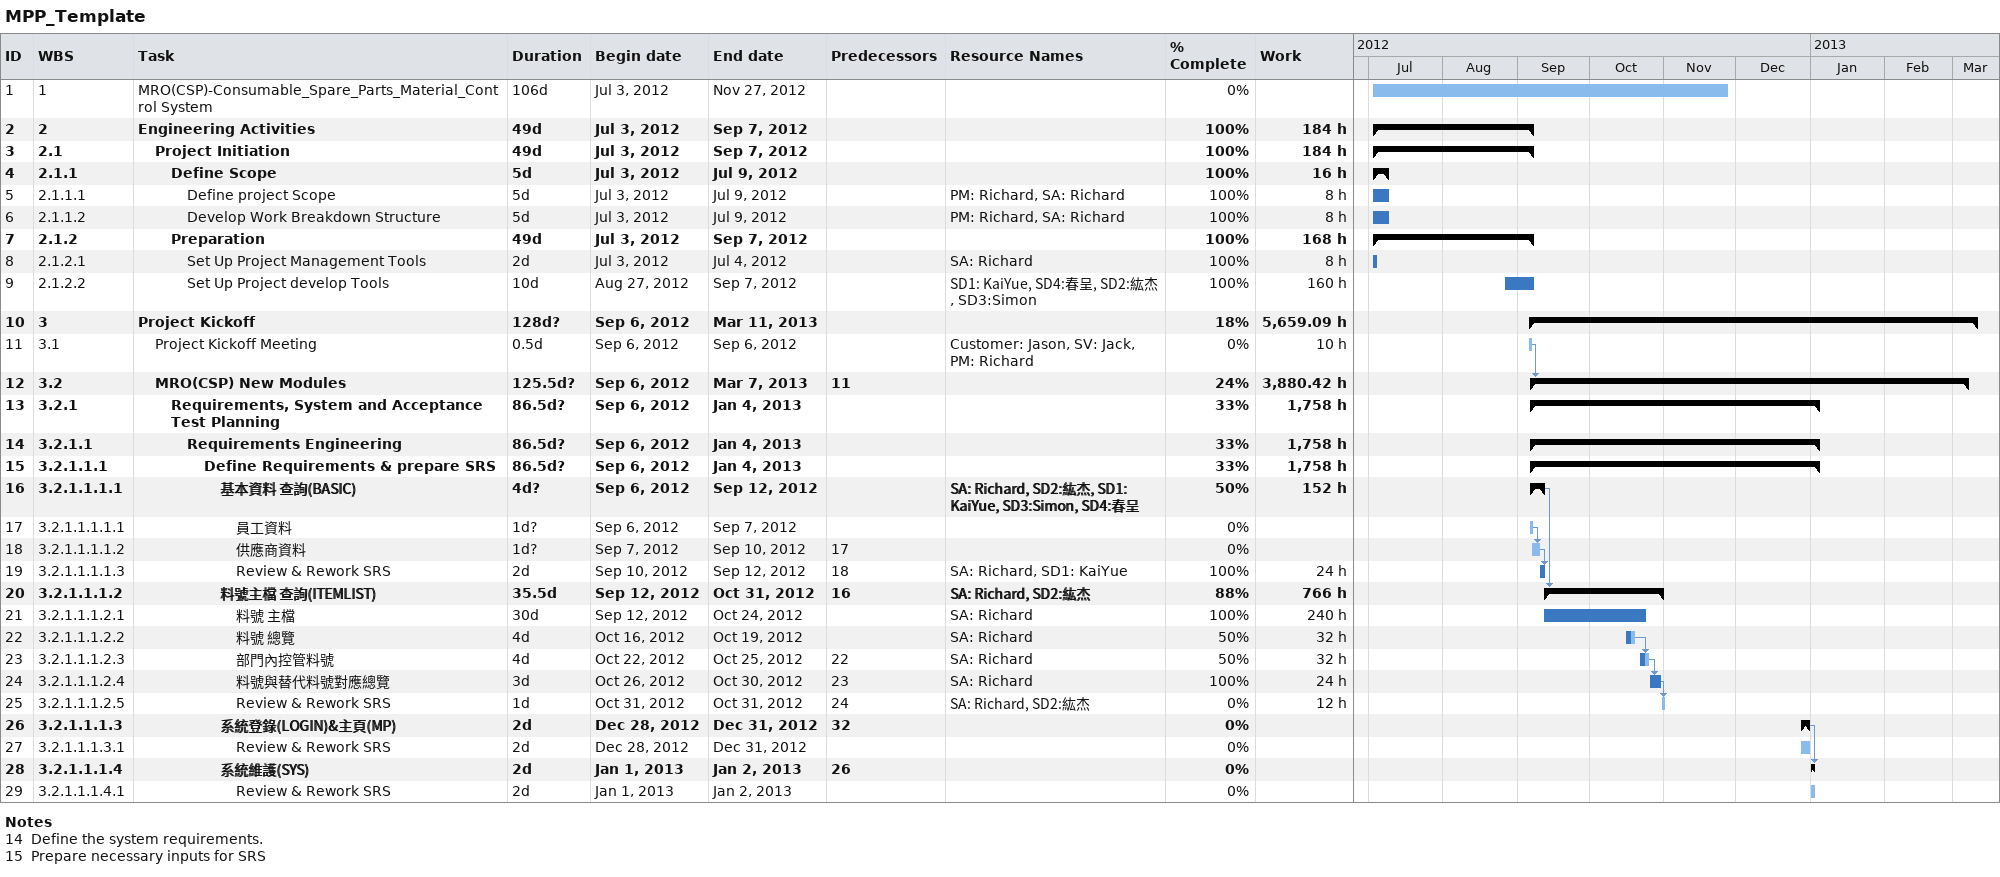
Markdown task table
MPP_Template

| ID | WBS | Task | Duration | Start | Finish | Predecessors | Resources | % complete | Work (h) |
|---|---|---|---|---|---|---|---|---|---|
| 1 | 1 | MRO(CSP)-Consumable_Spare_Parts_Material_Control System | 106d | 2012-07-03 | 2012-11-27 |  |  | 0 |  |
| 2 | 2 | **Engineering Activities** | 49d | 2012-07-03 | 2012-09-07 |  |  | 100 | 184 |
| 3 | 2.1 | **Project Initiation** | 49d | 2012-07-03 | 2012-09-07 |  |  | 100 | 184 |
| 4 | 2.1.1 | **Define Scope** | 5d | 2012-07-03 | 2012-07-09 |  |  | 100 | 16 |
| 5 | 2.1.1.1 | Define project Scope | 5d | 2012-07-03 | 2012-07-09 |  | PM: Richard, SA: Richard | 100 | 8 |
| 6 | 2.1.1.2 | Develop Work Breakdown Structure | 5d | 2012-07-03 | 2012-07-09 |  | PM: Richard, SA: Richard | 100 | 8 |
| 7 | 2.1.2 | **Preparation** | 49d | 2012-07-03 | 2012-09-07 |  |  | 100 | 168 |
| 8 | 2.1.2.1 | Set Up Project Management Tools | 2d | 2012-07-03 | 2012-07-04 |  | SA: Richard | 100 | 8 |
| 9 | 2.1.2.2 | Set Up Project develop Tools | 10d | 2012-08-27 | 2012-09-07 |  | SD1: KaiYue, SD4:春呈, SD2:紘杰, SD3:Simon | 100 | 160 |
| 10 | 3 | **Project Kickoff** | 128d? | 2012-09-06 | 2013-03-11 |  |  | 18 | 5659.09 |
| 11 | 3.1 | Project Kickoff Meeting | 0.5d | 2012-09-06 | 2012-09-06 |  | Customer: Jason, SV: Jack, PM: Richard | 0 | 10 |
| 12 | 3.2 | **MRO(CSP) New Modules** | 125.5d? | 2012-09-06 | 2013-03-07 | 11 |  | 24 | 3880.42 |
| 13 | 3.2.1 | **Requirements, System and Acceptance Test Planning** | 86.5d? | 2012-09-06 | 2013-01-04 |  |  | 33 | 1758 |
| 14 | 3.2.1.1 | **Requirements Engineering** | 86.5d? | 2012-09-06 | 2013-01-04 |  |  | 33 | 1758 |
| 15 | 3.2.1.1.1 | **Define Requirements & prepare SRS** | 86.5d? | 2012-09-06 | 2013-01-04 |  |  | 33 | 1758 |
| 16 | 3.2.1.1.1.1 | **基本資料 查詢(BASIC)** | 4d? | 2012-09-06 | 2012-09-12 |  | SA: Richard, SD2:紘杰, SD1: KaiYue, SD3:Simon, SD4:春呈 | 50 | 152 |
| 17 | 3.2.1.1.1.1.1 | 員工資料 | 1d? | 2012-09-06 | 2012-09-07 |  |  | 0 |  |
| 18 | 3.2.1.1.1.1.2 | 供應商資料 | 1d? | 2012-09-07 | 2012-09-10 | 17 |  | 0 |  |
| 19 | 3.2.1.1.1.1.3 | Review & Rework SRS | 2d | 2012-09-10 | 2012-09-12 | 18 | SA: Richard, SD1: KaiYue | 100 | 24 |
| 20 | 3.2.1.1.1.2 | **料號主檔 查詢(ITEMLIST)** | 35.5d | 2012-09-12 | 2012-10-31 | 16 | SA: Richard, SD2:紘杰 | 88 | 766 |
| 21 | 3.2.1.1.1.2.1 | 料號 主檔 | 30d | 2012-09-12 | 2012-10-24 |  | SA: Richard | 100 | 240 |
| 22 | 3.2.1.1.1.2.2 | 料號 總覽 | 4d | 2012-10-16 | 2012-10-19 |  | SA: Richard | 50 | 32 |
| 23 | 3.2.1.1.1.2.3 | 部門內控管料號 | 4d | 2012-10-22 | 2012-10-25 | 22 | SA: Richard | 50 | 32 |
| 24 | 3.2.1.1.1.2.4 | 料號與替代料號對應總覽 | 3d | 2012-10-26 | 2012-10-30 | 23 | SA: Richard | 100 | 24 |
| 25 | 3.2.1.1.1.2.5 | Review & Rework SRS | 1d | 2012-10-31 | 2012-10-31 | 24 | SA: Richard, SD2:紘杰 | 0 | 12 |
| 26 | 3.2.1.1.1.3 | **系統登錄(LOGIN)&主頁(MP)** | 2d | 2012-12-28 | 2012-12-31 | 32 |  | 0 |  |
| 27 | 3.2.1.1.1.3.1 | Review & Rework SRS | 2d | 2012-12-28 | 2012-12-31 |  |  | 0 |  |
| 28 | 3.2.1.1.1.4 | **系統維護(SYS)** | 2d | 2013-01-01 | 2013-01-02 | 26 |  | 0 |  |
| 29 | 3.2.1.1.1.4.1 | Review & Rework SRS | 2d | 2013-01-01 | 2013-01-02 |  |  | 0 |  |

Notes
- 14: Define the system requirements.
- 15: Prepare necessary inputs for SRS
